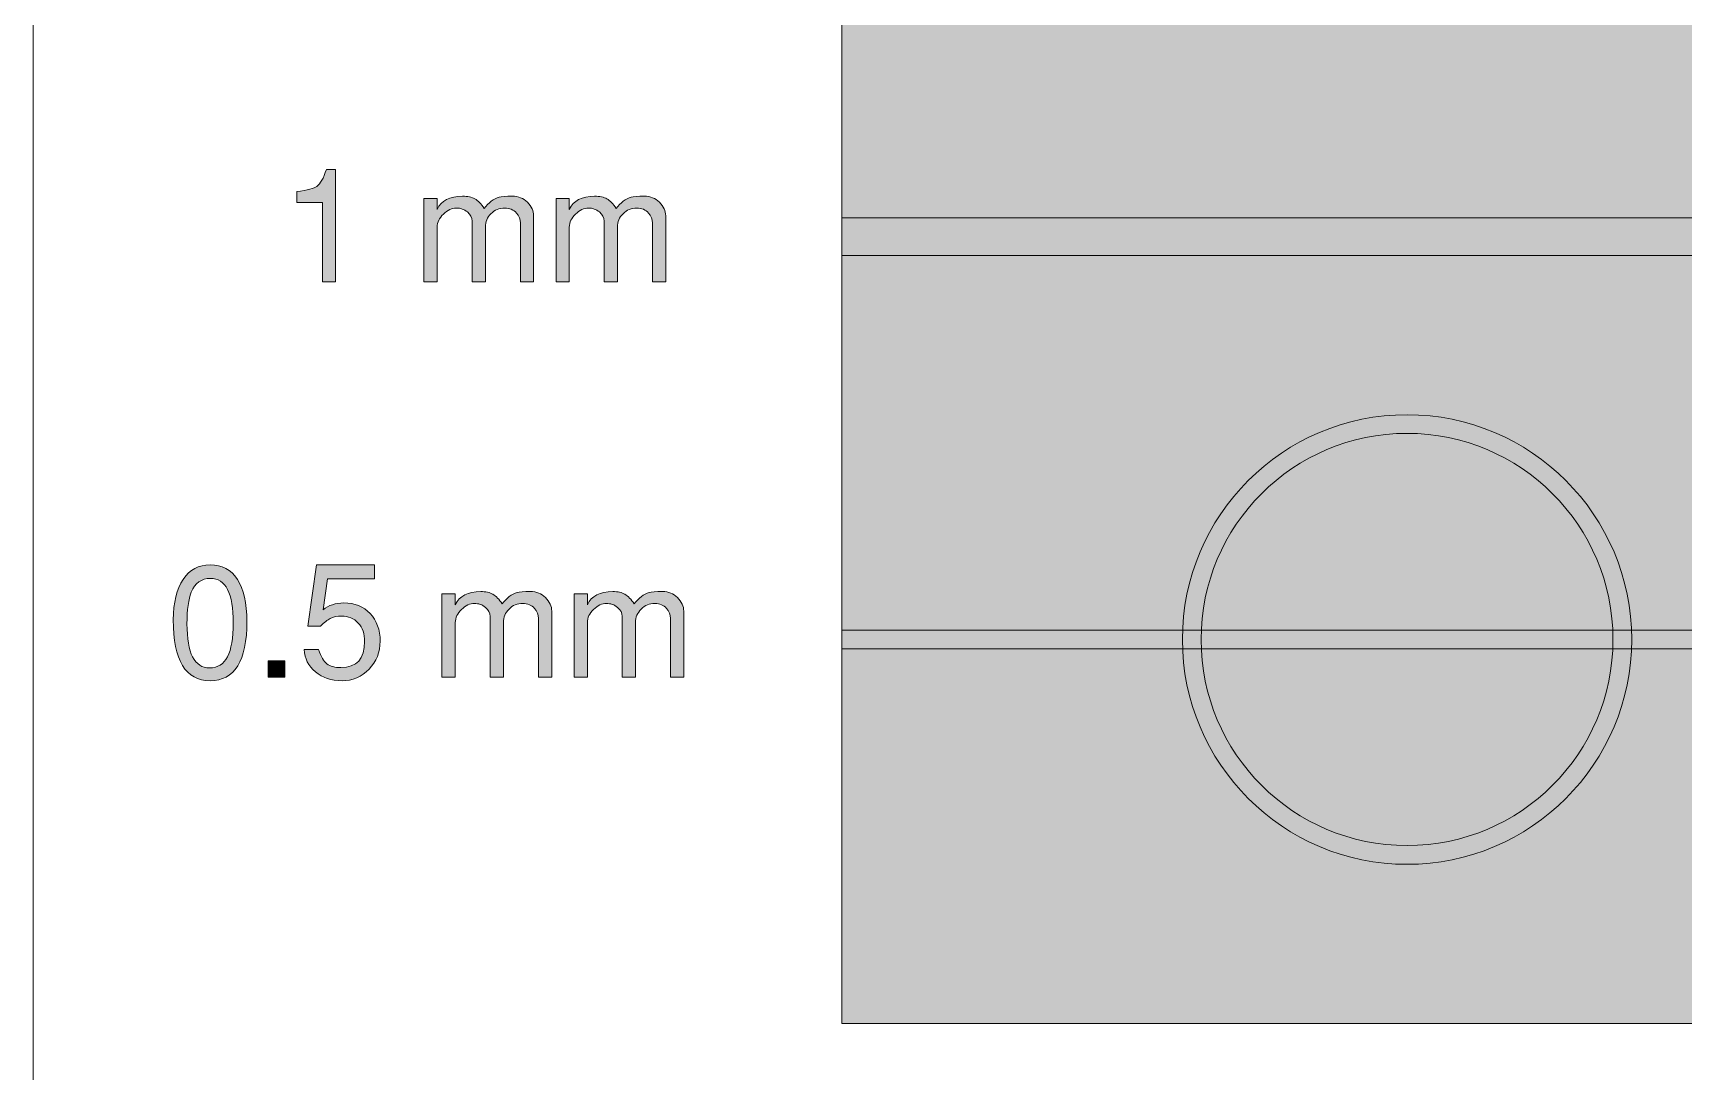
# Model space of a CAD drawing. Header units: inches. Extents: x 0.74 to 7.95, y -5.44 to -0.45.
# Drawn here: x 0.744 to 2.48, y -3.762 to -2.67 of the extents above; entities that cross this region are included whole.
import ezdxf

# ---------------------------------------------------------------- set-up
doc = ezdxf.new("R2010")
doc.units = ezdxf.units.IN
doc.header["$MEASUREMENT"] = 0
doc.layers.add('Layer 1', color=7, linetype='Continuous')

# ---------------------------------------------------------------- blocks, each defined once
blk = doc.blocks.new('block 10')
at = {"layer": 'Layer 1', "true_color": 0xed1f24}
h = blk.add_hatch(color=240, dxfattribs=at)
h.dxf.hatch_style = 2
edge = h.paths.add_edge_path()
edge.add_spline(control_points=[(1.0622, -2.9317), (1.0622, -2.9317), (1.0482, -2.9317), (1.0482, -2.9317), (1.0482, -2.9317), (1.0482, -2.8484), (1.0482, -2.8484), (1.0482, -2.8484), (1.0214, -2.8484), (1.0214, -2.8484), (1.0214, -2.8484), (1.0214, -2.8369), (1.0214, -2.8369), (1.0325, -2.8352), (1.0395, -2.8334), (1.0425, -2.8314), (1.0461, -2.8288), (1.0494, -2.8229), (1.0525, -2.8136), (1.0525, -2.8136), (1.0622, -2.8136), (1.0622, -2.8136), (1.0622, -2.8136), (1.0622, -2.9317), (1.0622, -2.9317)], knot_values=[0, 0, 0, 0, 1, 1, 1, 2, 2, 2, 3, 3, 3, 4, 4, 4, 5, 5, 5, 6, 6, 6, 7, 7, 7, 8, 8, 8, 8], degree=3, periodic=1)
h = blk.add_hatch(color=240, dxfattribs=at)
h.dxf.hatch_style = 2
edge = h.paths.add_edge_path()
edge.add_spline(control_points=[(1.2704, -2.9317), (1.2704, -2.9317), (1.2564, -2.9317), (1.2564, -2.9317), (1.2564, -2.9317), (1.2564, -2.8699), (1.2564, -2.8699), (1.2564, -2.8659), (1.255, -2.8624), (1.2524, -2.8594), (1.2492, -2.8559), (1.2451, -2.8542), (1.24, -2.8542), (1.2343, -2.8542), (1.2294, -2.8562), (1.2255, -2.8601), (1.2216, -2.8641), (1.2197, -2.8687), (1.2197, -2.8741), (1.2197, -2.8741), (1.2197, -2.9317), (1.2197, -2.9317), (1.2197, -2.9317), (1.2057, -2.9317), (1.2057, -2.9317), (1.2057, -2.9317), (1.2057, -2.8679), (1.2057, -2.8679), (1.2057, -2.8642), (1.204, -2.861), (1.2007, -2.8583), (1.1974, -2.8556), (1.1935, -2.8542), (1.189, -2.8542), (1.1844, -2.8542), (1.1799, -2.8563), (1.1755, -2.8605), (1.1712, -2.8646), (1.169, -2.8692), (1.169, -2.8743), (1.169, -2.8743), (1.169, -2.9317), (1.169, -2.9317), (1.169, -2.9317), (1.155, -2.9317), (1.155, -2.9317), (1.155, -2.9317), (1.155, -2.8442), (1.155, -2.8442), (1.155, -2.8442), (1.169, -2.8442), (1.169, -2.8442), (1.169, -2.8442), (1.169, -2.8556), (1.169, -2.8556), (1.1733, -2.8463), (1.1821, -2.8417), (1.1957, -2.8417), (1.201, -2.8417), (1.2053, -2.8427), (1.2086, -2.8446), (1.2119, -2.8464), (1.2151, -2.8498), (1.2184, -2.8547), (1.223, -2.8484), (1.2283, -2.8444), (1.234, -2.8427), (1.2364, -2.8421), (1.241, -2.8417), (1.248, -2.8417), (1.2543, -2.8417), (1.2595, -2.8439), (1.2639, -2.8481), (1.2682, -2.8524), (1.2704, -2.8571), (1.2704, -2.8622), (1.2704, -2.8622), (1.2704, -2.9317), (1.2704, -2.9317)], knot_values=[0, 0, 0, 0, 1, 1, 1, 2, 2, 2, 3, 3, 3, 4, 4, 4, 5, 5, 5, 6, 6, 6, 7, 7, 7, 8, 8, 8, 9, 9, 9, 10, 10, 10, 11, 11, 11, 12, 12, 12, 13, 13, 13, 14, 14, 14, 15, 15, 15, 16, 16, 16, 17, 17, 17, 18, 18, 18, 19, 19, 19, 20, 20, 20, 21, 21, 21, 22, 22, 22, 23, 23, 23, 24, 24, 24, 25, 25, 25, 26, 26, 26, 26], degree=3, periodic=1)
h = blk.add_hatch(color=240, dxfattribs=at)
h.dxf.hatch_style = 2
edge = h.paths.add_edge_path()
edge.add_spline(control_points=[(1.4092, -2.9317), (1.4092, -2.9317), (1.3952, -2.9317), (1.3952, -2.9317), (1.3952, -2.9317), (1.3952, -2.8699), (1.3952, -2.8699), (1.3952, -2.8659), (1.3939, -2.8624), (1.3912, -2.8594), (1.3881, -2.8559), (1.384, -2.8542), (1.3789, -2.8542), (1.3731, -2.8542), (1.3683, -2.8562), (1.3644, -2.8601), (1.3605, -2.8641), (1.3585, -2.8687), (1.3585, -2.8741), (1.3585, -2.8741), (1.3585, -2.9317), (1.3585, -2.9317), (1.3585, -2.9317), (1.3445, -2.9317), (1.3445, -2.9317), (1.3445, -2.9317), (1.3445, -2.8679), (1.3445, -2.8679), (1.3445, -2.8642), (1.3429, -2.861), (1.3395, -2.8583), (1.3362, -2.8556), (1.3323, -2.8542), (1.3279, -2.8542), (1.3232, -2.8542), (1.3187, -2.8563), (1.3144, -2.8605), (1.31, -2.8646), (1.3079, -2.8692), (1.3079, -2.8743), (1.3079, -2.8743), (1.3079, -2.9317), (1.3079, -2.9317), (1.3079, -2.9317), (1.2939, -2.9317), (1.2939, -2.9317), (1.2939, -2.9317), (1.2939, -2.8442), (1.2939, -2.8442), (1.2939, -2.8442), (1.3079, -2.8442), (1.3079, -2.8442), (1.3079, -2.8442), (1.3079, -2.8556), (1.3079, -2.8556), (1.3121, -2.8463), (1.321, -2.8417), (1.3345, -2.8417), (1.3399, -2.8417), (1.3442, -2.8427), (1.3474, -2.8446), (1.3507, -2.8464), (1.354, -2.8498), (1.3572, -2.8547), (1.3619, -2.8484), (1.3671, -2.8444), (1.3729, -2.8427), (1.3752, -2.8421), (1.3799, -2.8417), (1.3869, -2.8417), (1.3931, -2.8417), (1.3984, -2.8439), (1.4027, -2.8481), (1.407, -2.8524), (1.4092, -2.8571), (1.4092, -2.8622), (1.4092, -2.8622), (1.4092, -2.9317), (1.4092, -2.9317)], knot_values=[0, 0, 0, 0, 1, 1, 1, 2, 2, 2, 3, 3, 3, 4, 4, 4, 5, 5, 5, 6, 6, 6, 7, 7, 7, 8, 8, 8, 9, 9, 9, 10, 10, 10, 11, 11, 11, 12, 12, 12, 13, 13, 13, 14, 14, 14, 15, 15, 15, 16, 16, 16, 17, 17, 17, 18, 18, 18, 19, 19, 19, 20, 20, 20, 21, 21, 21, 22, 22, 22, 23, 23, 23, 24, 24, 24, 25, 25, 25, 26, 26, 26, 26], degree=3, periodic=1)
at = {"layer": 'Layer 1', "lineweight": 0}
for points, knots in [([(1.0622, -2.9317), (1.0622, -2.9317), (1.0482, -2.9317), (1.0482, -2.9317), (1.0482, -2.9317), (1.0482, -2.8484), (1.0482, -2.8484), (1.0482, -2.8484), (1.0214, -2.8484), (1.0214, -2.8484), (1.0214, -2.8484), (1.0214, -2.8369), (1.0214, -2.8369), (1.0325, -2.8352), (1.0395, -2.8334), (1.0425, -2.8314), (1.0461, -2.8288), (1.0494, -2.8229), (1.0525, -2.8136), (1.0525, -2.8136), (1.0622, -2.8136), (1.0622, -2.8136), (1.0622, -2.8136), (1.0622, -2.9317), (1.0622, -2.9317)], [0, 0, 0, 0, 1, 1, 1, 2, 2, 2, 3, 3, 3, 4, 4, 4, 5, 5, 5, 6, 6, 6, 7, 7, 7, 8, 8, 8, 8]), ([(1.2704, -2.9317), (1.2704, -2.9317), (1.2564, -2.9317), (1.2564, -2.9317), (1.2564, -2.9317), (1.2564, -2.8699), (1.2564, -2.8699), (1.2564, -2.8659), (1.255, -2.8624), (1.2524, -2.8594), (1.2492, -2.8559), (1.2451, -2.8542), (1.24, -2.8542), (1.2343, -2.8542), (1.2294, -2.8562), (1.2255, -2.8601), (1.2216, -2.8641), (1.2197, -2.8687), (1.2197, -2.8741), (1.2197, -2.8741), (1.2197, -2.9317), (1.2197, -2.9317), (1.2197, -2.9317), (1.2057, -2.9317), (1.2057, -2.9317), (1.2057, -2.9317), (1.2057, -2.8679), (1.2057, -2.8679), (1.2057, -2.8642), (1.204, -2.861), (1.2007, -2.8583), (1.1974, -2.8556), (1.1935, -2.8542), (1.189, -2.8542), (1.1844, -2.8542), (1.1799, -2.8563), (1.1755, -2.8605), (1.1712, -2.8646), (1.169, -2.8692), (1.169, -2.8743), (1.169, -2.8743), (1.169, -2.9317), (1.169, -2.9317), (1.169, -2.9317), (1.155, -2.9317), (1.155, -2.9317), (1.155, -2.9317), (1.155, -2.8442), (1.155, -2.8442), (1.155, -2.8442), (1.169, -2.8442), (1.169, -2.8442), (1.169, -2.8442), (1.169, -2.8556), (1.169, -2.8556), (1.1733, -2.8463), (1.1821, -2.8417), (1.1957, -2.8417), (1.201, -2.8417), (1.2053, -2.8427), (1.2086, -2.8446), (1.2119, -2.8464), (1.2151, -2.8498), (1.2184, -2.8547), (1.223, -2.8484), (1.2283, -2.8444), (1.234, -2.8427), (1.2364, -2.8421), (1.241, -2.8417), (1.248, -2.8417), (1.2543, -2.8417), (1.2595, -2.8439), (1.2639, -2.8481), (1.2682, -2.8524), (1.2704, -2.8571), (1.2704, -2.8622), (1.2704, -2.8622), (1.2704, -2.9317), (1.2704, -2.9317)], [0, 0, 0, 0, 1, 1, 1, 2, 2, 2, 3, 3, 3, 4, 4, 4, 5, 5, 5, 6, 6, 6, 7, 7, 7, 8, 8, 8, 9, 9, 9, 10, 10, 10, 11, 11, 11, 12, 12, 12, 13, 13, 13, 14, 14, 14, 15, 15, 15, 16, 16, 16, 17, 17, 17, 18, 18, 18, 19, 19, 19, 20, 20, 20, 21, 21, 21, 22, 22, 22, 23, 23, 23, 24, 24, 24, 25, 25, 25, 26, 26, 26, 26]), ([(1.4092, -2.9317), (1.4092, -2.9317), (1.3952, -2.9317), (1.3952, -2.9317), (1.3952, -2.9317), (1.3952, -2.8699), (1.3952, -2.8699), (1.3952, -2.8659), (1.3939, -2.8624), (1.3912, -2.8594), (1.3881, -2.8559), (1.384, -2.8542), (1.3789, -2.8542), (1.3731, -2.8542), (1.3683, -2.8562), (1.3644, -2.8601), (1.3605, -2.8641), (1.3585, -2.8687), (1.3585, -2.8741), (1.3585, -2.8741), (1.3585, -2.9317), (1.3585, -2.9317), (1.3585, -2.9317), (1.3445, -2.9317), (1.3445, -2.9317), (1.3445, -2.9317), (1.3445, -2.8679), (1.3445, -2.8679), (1.3445, -2.8642), (1.3429, -2.861), (1.3395, -2.8583), (1.3362, -2.8556), (1.3323, -2.8542), (1.3279, -2.8542), (1.3232, -2.8542), (1.3187, -2.8563), (1.3144, -2.8605), (1.31, -2.8646), (1.3079, -2.8692), (1.3079, -2.8743), (1.3079, -2.8743), (1.3079, -2.9317), (1.3079, -2.9317), (1.3079, -2.9317), (1.2939, -2.9317), (1.2939, -2.9317), (1.2939, -2.9317), (1.2939, -2.8442), (1.2939, -2.8442), (1.2939, -2.8442), (1.3079, -2.8442), (1.3079, -2.8442), (1.3079, -2.8442), (1.3079, -2.8556), (1.3079, -2.8556), (1.3121, -2.8463), (1.321, -2.8417), (1.3345, -2.8417), (1.3399, -2.8417), (1.3442, -2.8427), (1.3474, -2.8446), (1.3507, -2.8464), (1.354, -2.8498), (1.3572, -2.8547), (1.3619, -2.8484), (1.3671, -2.8444), (1.3729, -2.8427), (1.3752, -2.8421), (1.3799, -2.8417), (1.3869, -2.8417), (1.3931, -2.8417), (1.3984, -2.8439), (1.4027, -2.8481), (1.407, -2.8524), (1.4092, -2.8571), (1.4092, -2.8622), (1.4092, -2.8622), (1.4092, -2.9317), (1.4092, -2.9317)], [0, 0, 0, 0, 1, 1, 1, 2, 2, 2, 3, 3, 3, 4, 4, 4, 5, 5, 5, 6, 6, 6, 7, 7, 7, 8, 8, 8, 9, 9, 9, 10, 10, 10, 11, 11, 11, 12, 12, 12, 13, 13, 13, 14, 14, 14, 15, 15, 15, 16, 16, 16, 17, 17, 17, 18, 18, 18, 19, 19, 19, 20, 20, 20, 21, 21, 21, 22, 22, 22, 23, 23, 23, 24, 24, 24, 25, 25, 25, 26, 26, 26, 26])]:
    blk.add_open_spline(points, degree=3, knots=knots, dxfattribs=at)
blk = doc.blocks.new('block 9')
at = {"layer": 'Layer 1'}
blk.add_blockref('block 10', (0, 0), dxfattribs=at)
blk = doc.blocks.new('block 12')
at = {"layer": 'Layer 1', "true_color": 0xed1f24}
h = blk.add_hatch(color=240, dxfattribs=at)
h.dxf.hatch_style = 2
edge = h.paths.add_edge_path()
edge.add_spline(control_points=[(0.9689, -3.2885), (0.9689, -3.33), (0.956, -3.3508), (0.9302, -3.3508), (0.9044, -3.3508), (0.8915, -3.3295), (0.8915, -3.2868), (0.8915, -3.2687), (0.895, -3.2545), (0.9019, -3.2443), (0.9088, -3.2341), (0.9182, -3.229), (0.9302, -3.229), (0.9426, -3.229), (0.9522, -3.2341), (0.9589, -3.2443), (0.9655, -3.2545), (0.9689, -3.2692), (0.9689, -3.2885)], knot_values=[0, 0, 0, 0, 1, 1, 1, 2, 2, 2, 3, 3, 3, 4, 4, 4, 5, 5, 5, 6, 6, 6, 6], degree=3, periodic=1)
edge = h.paths.add_edge_path()
edge.add_spline(control_points=[(0.9545, -3.29), (0.9545, -3.2589), (0.9466, -3.2433), (0.9307, -3.2433), (0.921, -3.2433), (0.9143, -3.2481), (0.9104, -3.2578), (0.9074, -3.2652), (0.9059, -3.2763), (0.9059, -3.291), (0.9059, -3.322), (0.9138, -3.3374), (0.9297, -3.3373), (0.9383, -3.3372), (0.9445, -3.3333), (0.9485, -3.3257), (0.9525, -3.3181), (0.9545, -3.3062), (0.9545, -3.29)], knot_values=[0, 0, 0, 0, 1, 1, 1, 2, 2, 2, 3, 3, 3, 4, 4, 4, 5, 5, 5, 6, 6, 6, 6], degree=3, periodic=1)
h = blk.add_hatch(color=240, dxfattribs=at)
h.dxf.hatch_style = 2
edge = h.paths.add_edge_path()
edge.add_spline(control_points=[(1.109, -3.3093), (1.109, -3.3208), (1.1051, -3.3307), (1.0973, -3.3387), (1.0895, -3.3468), (1.08, -3.3508), (1.0689, -3.3508), (1.0576, -3.3508), (1.0483, -3.3477), (1.0409, -3.3415), (1.0334, -3.3352), (1.0295, -3.3275), (1.0292, -3.3181), (1.0292, -3.3181), (1.0442, -3.3181), (1.0442, -3.3181), (1.0468, -3.3255), (1.0497, -3.3304), (1.0531, -3.333), (1.0565, -3.3357), (1.0614, -3.337), (1.0677, -3.337), (1.0844, -3.337), (1.0927, -3.3279), (1.0927, -3.3096), (1.0927, -3.3016), (1.0904, -3.2952), (1.0859, -3.2902), (1.0813, -3.2853), (1.0755, -3.2828), (1.0685, -3.2828), (1.0638, -3.2828), (1.0597, -3.2837), (1.0564, -3.2855), (1.0537, -3.2868), (1.0503, -3.2895), (1.0462, -3.2935), (1.0462, -3.2935), (1.0329, -3.2935), (1.0329, -3.2935), (1.0329, -3.2935), (1.0419, -3.229), (1.0419, -3.229), (1.0419, -3.229), (1.103, -3.229), (1.103, -3.229), (1.103, -3.229), (1.103, -3.2436), (1.103, -3.2436), (1.103, -3.2436), (1.0538, -3.2436), (1.0538, -3.2436), (1.0538, -3.2436), (1.0491, -3.2763), (1.0491, -3.2763), (1.0548, -3.2715), (1.0621, -3.2691), (1.0709, -3.2691), (1.0823, -3.2691), (1.0915, -3.2728), (1.0985, -3.2802), (1.1055, -3.2876), (1.109, -3.2973), (1.109, -3.3093)], knot_values=[0, 0, 0, 0, 1, 1, 1, 2, 2, 2, 3, 3, 3, 4, 4, 4, 5, 5, 5, 6, 6, 6, 7, 7, 7, 8, 8, 8, 9, 9, 9, 10, 10, 10, 11, 11, 11, 12, 12, 12, 13, 13, 13, 14, 14, 14, 15, 15, 15, 16, 16, 16, 17, 17, 17, 18, 18, 18, 19, 19, 19, 20, 20, 20, 21, 21, 21, 21], degree=3, periodic=1)
h = blk.add_hatch(color=240, dxfattribs=at)
h.dxf.hatch_style = 2
edge = h.paths.add_edge_path()
edge.add_spline(control_points=[(1.2894, -3.3471), (1.2894, -3.3471), (1.2754, -3.3471), (1.2754, -3.3471), (1.2754, -3.3471), (1.2754, -3.2853), (1.2754, -3.2853), (1.2754, -3.2813), (1.274, -3.2778), (1.2714, -3.2748), (1.2683, -3.2713), (1.2641, -3.2696), (1.259, -3.2696), (1.2533, -3.2696), (1.2484, -3.2716), (1.2445, -3.2755), (1.2406, -3.2795), (1.2387, -3.2841), (1.2387, -3.2895), (1.2387, -3.2895), (1.2387, -3.3471), (1.2387, -3.3471), (1.2387, -3.3471), (1.2247, -3.3471), (1.2247, -3.3471), (1.2247, -3.3471), (1.2247, -3.2833), (1.2247, -3.2833), (1.2247, -3.2796), (1.223, -3.2764), (1.2197, -3.2737), (1.2164, -3.271), (1.2125, -3.2696), (1.208, -3.2696), (1.2034, -3.2696), (1.1989, -3.2717), (1.1945, -3.2759), (1.1902, -3.28), (1.188, -3.2846), (1.188, -3.2897), (1.188, -3.2897), (1.188, -3.3471), (1.188, -3.3471), (1.188, -3.3471), (1.174, -3.3471), (1.174, -3.3471), (1.174, -3.3471), (1.174, -3.2596), (1.174, -3.2596), (1.174, -3.2596), (1.188, -3.2596), (1.188, -3.2596), (1.188, -3.2596), (1.188, -3.271), (1.188, -3.271), (1.1923, -3.2617), (1.2011, -3.2571), (1.2147, -3.2571), (1.22, -3.2571), (1.2243, -3.2581), (1.2276, -3.26), (1.2309, -3.2619), (1.2341, -3.2652), (1.2374, -3.2701), (1.242, -3.2638), (1.2473, -3.2598), (1.253, -3.2581), (1.2554, -3.2575), (1.26, -3.2571), (1.267, -3.2571), (1.2733, -3.2571), (1.2785, -3.2593), (1.2829, -3.2635), (1.2872, -3.2678), (1.2894, -3.2725), (1.2894, -3.2776), (1.2894, -3.2776), (1.2894, -3.3471), (1.2894, -3.3471)], knot_values=[0, 0, 0, 0, 1, 1, 1, 2, 2, 2, 3, 3, 3, 4, 4, 4, 5, 5, 5, 6, 6, 6, 7, 7, 7, 8, 8, 8, 9, 9, 9, 10, 10, 10, 11, 11, 11, 12, 12, 12, 13, 13, 13, 14, 14, 14, 15, 15, 15, 16, 16, 16, 17, 17, 17, 18, 18, 18, 19, 19, 19, 20, 20, 20, 21, 21, 21, 22, 22, 22, 23, 23, 23, 24, 24, 24, 25, 25, 25, 26, 26, 26, 26], degree=3, periodic=1)
h = blk.add_hatch(color=240, dxfattribs=at)
h.dxf.hatch_style = 2
edge = h.paths.add_edge_path()
edge.add_spline(control_points=[(1.4282, -3.3471), (1.4282, -3.3471), (1.4142, -3.3471), (1.4142, -3.3471), (1.4142, -3.3471), (1.4142, -3.2853), (1.4142, -3.2853), (1.4142, -3.2813), (1.4129, -3.2778), (1.4102, -3.2748), (1.4071, -3.2713), (1.403, -3.2696), (1.3979, -3.2696), (1.3921, -3.2696), (1.3873, -3.2716), (1.3834, -3.2755), (1.3795, -3.2795), (1.3775, -3.2841), (1.3775, -3.2895), (1.3775, -3.2895), (1.3775, -3.3471), (1.3775, -3.3471), (1.3775, -3.3471), (1.3635, -3.3471), (1.3635, -3.3471), (1.3635, -3.3471), (1.3635, -3.2833), (1.3635, -3.2833), (1.3635, -3.2796), (1.3619, -3.2764), (1.3585, -3.2737), (1.3552, -3.271), (1.3513, -3.2696), (1.3469, -3.2696), (1.3422, -3.2696), (1.3377, -3.2717), (1.3334, -3.2759), (1.329, -3.28), (1.3269, -3.2846), (1.3269, -3.2897), (1.3269, -3.2897), (1.3269, -3.3471), (1.3269, -3.3471), (1.3269, -3.3471), (1.3129, -3.3471), (1.3129, -3.3471), (1.3129, -3.3471), (1.3129, -3.2596), (1.3129, -3.2596), (1.3129, -3.2596), (1.3269, -3.2596), (1.3269, -3.2596), (1.3269, -3.2596), (1.3269, -3.271), (1.3269, -3.271), (1.3311, -3.2617), (1.34, -3.2571), (1.3535, -3.2571), (1.3589, -3.2571), (1.3632, -3.2581), (1.3664, -3.26), (1.3697, -3.2619), (1.373, -3.2652), (1.3762, -3.2701), (1.3809, -3.2638), (1.3861, -3.2598), (1.3919, -3.2581), (1.3942, -3.2575), (1.3989, -3.2571), (1.4059, -3.2571), (1.4121, -3.2571), (1.4174, -3.2593), (1.4217, -3.2635), (1.426, -3.2678), (1.4282, -3.2725), (1.4282, -3.2776), (1.4282, -3.2776), (1.4282, -3.3471), (1.4282, -3.3471)], knot_values=[0, 0, 0, 0, 1, 1, 1, 2, 2, 2, 3, 3, 3, 4, 4, 4, 5, 5, 5, 6, 6, 6, 7, 7, 7, 8, 8, 8, 9, 9, 9, 10, 10, 10, 11, 11, 11, 12, 12, 12, 13, 13, 13, 14, 14, 14, 15, 15, 15, 16, 16, 16, 17, 17, 17, 18, 18, 18, 19, 19, 19, 20, 20, 20, 21, 21, 21, 22, 22, 22, 23, 23, 23, 24, 24, 24, 25, 25, 25, 26, 26, 26, 26], degree=3, periodic=1)
h = blk.add_hatch(color=240, dxfattribs=at)
h.dxf.hatch_style = 2
h.paths.add_polyline_path([(1.0087, -3.3471), (0.9914, -3.3471), (0.9914, -3.33), (1.0087, -3.33)])
at = {"layer": 'Layer 1', "lineweight": 0}
blk.add_lwpolyline([(1.0087, -3.3471), (0.9914, -3.3471), (0.9914, -3.33), (1.0087, -3.33), (1.0087, -3.3471)], dxfattribs=at)
for points, knots in [([(0.9689, -3.2885), (0.9689, -3.33), (0.956, -3.3508), (0.9302, -3.3508), (0.9044, -3.3508), (0.8915, -3.3295), (0.8915, -3.2868), (0.8915, -3.2687), (0.895, -3.2545), (0.9019, -3.2443), (0.9088, -3.2341), (0.9182, -3.229), (0.9302, -3.229), (0.9426, -3.229), (0.9522, -3.2341), (0.9589, -3.2443), (0.9655, -3.2545), (0.9689, -3.2692), (0.9689, -3.2885)], [0, 0, 0, 0, 1, 1, 1, 2, 2, 2, 3, 3, 3, 4, 4, 4, 5, 5, 5, 6, 6, 6, 6]), ([(0.9545, -3.29), (0.9545, -3.2589), (0.9466, -3.2433), (0.9307, -3.2433), (0.921, -3.2433), (0.9143, -3.2481), (0.9104, -3.2578), (0.9074, -3.2652), (0.9059, -3.2763), (0.9059, -3.291), (0.9059, -3.322), (0.9138, -3.3374), (0.9297, -3.3373), (0.9383, -3.3372), (0.9445, -3.3333), (0.9485, -3.3257), (0.9525, -3.3181), (0.9545, -3.3062), (0.9545, -3.29)], [0, 0, 0, 0, 1, 1, 1, 2, 2, 2, 3, 3, 3, 4, 4, 4, 5, 5, 5, 6, 6, 6, 6]), ([(1.109, -3.3093), (1.109, -3.3208), (1.1051, -3.3307), (1.0973, -3.3387), (1.0895, -3.3468), (1.08, -3.3508), (1.0689, -3.3508), (1.0576, -3.3508), (1.0483, -3.3477), (1.0409, -3.3415), (1.0334, -3.3352), (1.0295, -3.3275), (1.0292, -3.3181), (1.0292, -3.3181), (1.0442, -3.3181), (1.0442, -3.3181), (1.0468, -3.3255), (1.0497, -3.3304), (1.0531, -3.333), (1.0565, -3.3357), (1.0614, -3.337), (1.0677, -3.337), (1.0844, -3.337), (1.0927, -3.3279), (1.0927, -3.3096), (1.0927, -3.3016), (1.0904, -3.2952), (1.0859, -3.2902), (1.0813, -3.2853), (1.0755, -3.2828), (1.0685, -3.2828), (1.0638, -3.2828), (1.0597, -3.2837), (1.0564, -3.2855), (1.0537, -3.2868), (1.0503, -3.2895), (1.0462, -3.2935), (1.0462, -3.2935), (1.0329, -3.2935), (1.0329, -3.2935), (1.0329, -3.2935), (1.0419, -3.229), (1.0419, -3.229), (1.0419, -3.229), (1.103, -3.229), (1.103, -3.229), (1.103, -3.229), (1.103, -3.2436), (1.103, -3.2436), (1.103, -3.2436), (1.0538, -3.2436), (1.0538, -3.2436), (1.0538, -3.2436), (1.0491, -3.2763), (1.0491, -3.2763), (1.0548, -3.2715), (1.0621, -3.2691), (1.0709, -3.2691), (1.0823, -3.2691), (1.0915, -3.2728), (1.0985, -3.2802), (1.1055, -3.2876), (1.109, -3.2973), (1.109, -3.3093)], [0, 0, 0, 0, 1, 1, 1, 2, 2, 2, 3, 3, 3, 4, 4, 4, 5, 5, 5, 6, 6, 6, 7, 7, 7, 8, 8, 8, 9, 9, 9, 10, 10, 10, 11, 11, 11, 12, 12, 12, 13, 13, 13, 14, 14, 14, 15, 15, 15, 16, 16, 16, 17, 17, 17, 18, 18, 18, 19, 19, 19, 20, 20, 20, 21, 21, 21, 21]), ([(1.2894, -3.3471), (1.2894, -3.3471), (1.2754, -3.3471), (1.2754, -3.3471), (1.2754, -3.3471), (1.2754, -3.2853), (1.2754, -3.2853), (1.2754, -3.2813), (1.274, -3.2778), (1.2714, -3.2748), (1.2683, -3.2713), (1.2641, -3.2696), (1.259, -3.2696), (1.2533, -3.2696), (1.2484, -3.2716), (1.2445, -3.2755), (1.2406, -3.2795), (1.2387, -3.2841), (1.2387, -3.2895), (1.2387, -3.2895), (1.2387, -3.3471), (1.2387, -3.3471), (1.2387, -3.3471), (1.2247, -3.3471), (1.2247, -3.3471), (1.2247, -3.3471), (1.2247, -3.2833), (1.2247, -3.2833), (1.2247, -3.2796), (1.223, -3.2764), (1.2197, -3.2737), (1.2164, -3.271), (1.2125, -3.2696), (1.208, -3.2696), (1.2034, -3.2696), (1.1989, -3.2717), (1.1945, -3.2759), (1.1902, -3.28), (1.188, -3.2846), (1.188, -3.2897), (1.188, -3.2897), (1.188, -3.3471), (1.188, -3.3471), (1.188, -3.3471), (1.174, -3.3471), (1.174, -3.3471), (1.174, -3.3471), (1.174, -3.2596), (1.174, -3.2596), (1.174, -3.2596), (1.188, -3.2596), (1.188, -3.2596), (1.188, -3.2596), (1.188, -3.271), (1.188, -3.271), (1.1923, -3.2617), (1.2011, -3.2571), (1.2147, -3.2571), (1.22, -3.2571), (1.2243, -3.2581), (1.2276, -3.26), (1.2309, -3.2619), (1.2341, -3.2652), (1.2374, -3.2701), (1.242, -3.2638), (1.2473, -3.2598), (1.253, -3.2581), (1.2554, -3.2575), (1.26, -3.2571), (1.267, -3.2571), (1.2733, -3.2571), (1.2785, -3.2593), (1.2829, -3.2635), (1.2872, -3.2678), (1.2894, -3.2725), (1.2894, -3.2776), (1.2894, -3.2776), (1.2894, -3.3471), (1.2894, -3.3471)], [0, 0, 0, 0, 1, 1, 1, 2, 2, 2, 3, 3, 3, 4, 4, 4, 5, 5, 5, 6, 6, 6, 7, 7, 7, 8, 8, 8, 9, 9, 9, 10, 10, 10, 11, 11, 11, 12, 12, 12, 13, 13, 13, 14, 14, 14, 15, 15, 15, 16, 16, 16, 17, 17, 17, 18, 18, 18, 19, 19, 19, 20, 20, 20, 21, 21, 21, 22, 22, 22, 23, 23, 23, 24, 24, 24, 25, 25, 25, 26, 26, 26, 26]), ([(1.4282, -3.3471), (1.4282, -3.3471), (1.4142, -3.3471), (1.4142, -3.3471), (1.4142, -3.3471), (1.4142, -3.2853), (1.4142, -3.2853), (1.4142, -3.2813), (1.4129, -3.2778), (1.4102, -3.2748), (1.4071, -3.2713), (1.403, -3.2696), (1.3979, -3.2696), (1.3921, -3.2696), (1.3873, -3.2716), (1.3834, -3.2755), (1.3795, -3.2795), (1.3775, -3.2841), (1.3775, -3.2895), (1.3775, -3.2895), (1.3775, -3.3471), (1.3775, -3.3471), (1.3775, -3.3471), (1.3635, -3.3471), (1.3635, -3.3471), (1.3635, -3.3471), (1.3635, -3.2833), (1.3635, -3.2833), (1.3635, -3.2796), (1.3619, -3.2764), (1.3585, -3.2737), (1.3552, -3.271), (1.3513, -3.2696), (1.3469, -3.2696), (1.3422, -3.2696), (1.3377, -3.2717), (1.3334, -3.2759), (1.329, -3.28), (1.3269, -3.2846), (1.3269, -3.2897), (1.3269, -3.2897), (1.3269, -3.3471), (1.3269, -3.3471), (1.3269, -3.3471), (1.3129, -3.3471), (1.3129, -3.3471), (1.3129, -3.3471), (1.3129, -3.2596), (1.3129, -3.2596), (1.3129, -3.2596), (1.3269, -3.2596), (1.3269, -3.2596), (1.3269, -3.2596), (1.3269, -3.271), (1.3269, -3.271), (1.3311, -3.2617), (1.34, -3.2571), (1.3535, -3.2571), (1.3589, -3.2571), (1.3632, -3.2581), (1.3664, -3.26), (1.3697, -3.2619), (1.373, -3.2652), (1.3762, -3.2701), (1.3809, -3.2638), (1.3861, -3.2598), (1.3919, -3.2581), (1.3942, -3.2575), (1.3989, -3.2571), (1.4059, -3.2571), (1.4121, -3.2571), (1.4174, -3.2593), (1.4217, -3.2635), (1.426, -3.2678), (1.4282, -3.2725), (1.4282, -3.2776), (1.4282, -3.2776), (1.4282, -3.3471), (1.4282, -3.3471)], [0, 0, 0, 0, 1, 1, 1, 2, 2, 2, 3, 3, 3, 4, 4, 4, 5, 5, 5, 6, 6, 6, 7, 7, 7, 8, 8, 8, 9, 9, 9, 10, 10, 10, 11, 11, 11, 12, 12, 12, 13, 13, 13, 14, 14, 14, 15, 15, 15, 16, 16, 16, 17, 17, 17, 18, 18, 18, 19, 19, 19, 20, 20, 20, 21, 21, 21, 22, 22, 22, 23, 23, 23, 24, 24, 24, 25, 25, 25, 26, 26, 26, 26])]:
    blk.add_open_spline(points, degree=3, knots=knots, dxfattribs=at)
blk = doc.blocks.new('block 11')
at = {"layer": 'Layer 1'}
blk.add_blockref('block 12', (0, 0), dxfattribs=at)
blk = doc.blocks.new('block 44')
at = {"layer": 'Layer 1', "true_color": 0x010101}
h = blk.add_hatch(color=18, dxfattribs=at)
h.dxf.hatch_style = 2
edge = h.paths.add_edge_path()
edge.add_spline(control_points=[(2.4249, -3.3075), (2.4249, -3.4379), (2.3192, -3.5437), (2.1887, -3.5437), (2.0583, -3.5437), (1.9525, -3.4379), (1.9525, -3.3075), (1.9525, -3.177), (2.0583, -3.0713), (2.1887, -3.0713), (2.3192, -3.0713), (2.4249, -3.177), (2.4249, -3.3075)], knot_values=[0, 0, 0, 0, 1, 1, 1, 2, 2, 2, 3, 3, 3, 4, 4, 4, 4], degree=3, periodic=1)
at = {"layer": 'Layer 1', "true_color": 0x000000}
h = blk.add_hatch(color=18, dxfattribs=at)
h.dxf.hatch_style = 2
edge = h.paths.add_edge_path()
edge.add_spline(control_points=[(2.4052, -3.3075), (2.4052, -3.4271), (2.3083, -3.524), (2.1887, -3.524), (2.0691, -3.524), (1.9722, -3.4271), (1.9722, -3.3075), (1.9722, -3.1879), (2.0691, -3.0909), (2.1887, -3.0909), (2.3083, -3.0909), (2.4052, -3.1879), (2.4052, -3.3075)], knot_values=[0, 0, 0, 0, 1, 1, 1, 2, 2, 2, 3, 3, 3, 4, 4, 4, 4], degree=3, periodic=1)
at = {"layer": 'Layer 1', "lineweight": 0}
for points in [[(2.4249, -3.3075), (2.4249, -3.4379), (2.3192, -3.5437), (2.1887, -3.5437), (2.0583, -3.5437), (1.9525, -3.4379), (1.9525, -3.3075), (1.9525, -3.177), (2.0583, -3.0713), (2.1887, -3.0713), (2.3192, -3.0713), (2.4249, -3.177), (2.4249, -3.3075)], [(2.4052, -3.3075), (2.4052, -3.4271), (2.3083, -3.524), (2.1887, -3.524), (2.0691, -3.524), (1.9722, -3.4271), (1.9722, -3.3075), (1.9722, -3.1879), (2.0691, -3.0909), (2.1887, -3.0909), (2.3083, -3.0909), (2.4052, -3.1879), (2.4052, -3.3075)]]:
    blk.add_open_spline(points, degree=3, knots=[0, 0, 0, 0, 1, 1, 1, 2, 2, 2, 3, 3, 3, 4, 4, 4, 4], dxfattribs=at)
blk = doc.blocks.new('block 39')
at = {"layer": 'Layer 1', "true_color": 0xed2224}
h = blk.add_hatch(color=240, dxfattribs=at)
h.dxf.hatch_style = 2
h.paths.add_polyline_path([(3.5629, -2.8646), (1.5944, -2.8646), (1.5944, -2.4709), (3.5629, -2.4709)])
at = {"layer": 'Layer 1', "true_color": 0x010101}
h = blk.add_hatch(color=18, dxfattribs=at)
h.dxf.hatch_style = 2
h.paths.add_polyline_path([(3.5629, -2.9039), (1.5944, -2.9039), (1.5944, -2.8646), (3.5629, -2.8646)])
at = {"layer": 'Layer 1', "true_color": 0xed2224}
h = blk.add_hatch(color=240, dxfattribs=at)
h.dxf.hatch_style = 2
h.paths.add_polyline_path([(3.5629, -3.2976), (1.5944, -3.2976), (1.5944, -2.9039), (3.5629, -2.9039)])
at = {"layer": 'Layer 1', "true_color": 0x010101}
h = blk.add_hatch(color=18, dxfattribs=at)
h.dxf.hatch_style = 2
h.paths.add_polyline_path([(3.5629, -3.3173), (1.5944, -3.3173), (1.5944, -3.2976), (3.5629, -3.2976)])
at = {"layer": 'Layer 1', "true_color": 0xed2224}
h = blk.add_hatch(color=240, dxfattribs=at)
h.dxf.hatch_style = 2
h.paths.add_polyline_path([(3.5629, -3.711), (1.5944, -3.711), (1.5944, -3.3173), (3.5629, -3.3173)])
at = {"layer": 'Layer 1', "lineweight": 0}
for points in [[(3.5629, -2.8646), (1.5944, -2.8646), (1.5944, -2.4709), (3.5629, -2.4709), (3.5629, -2.8646)], [(3.5629, -2.9039), (1.5944, -2.9039), (1.5944, -2.8646), (3.5629, -2.8646), (3.5629, -2.9039)], [(3.5629, -3.2976), (1.5944, -3.2976), (1.5944, -2.9039), (3.5629, -2.9039), (3.5629, -3.2976)], [(3.5629, -3.3173), (1.5944, -3.3173), (1.5944, -3.2976), (3.5629, -3.2976), (3.5629, -3.3173)], [(3.5629, -3.711), (1.5944, -3.711), (1.5944, -3.3173), (3.5629, -3.3173), (3.5629, -3.711)]]:
    blk.add_lwpolyline(points, dxfattribs=at)
at = {"layer": 'Layer 1'}
blk.add_blockref('block 44', (0, 0), dxfattribs=at)
blk = doc.blocks.new('block 2')
at = {"layer": 'Layer 1', "color": 250, "lineweight": 5, "true_color": 0x221f1f}
blk.add_lwpolyline([(4.0881, -4.889), (0.744, -4.889), (0.744, -0.4515), (4.0881, -0.4515), (4.0881, -4.889)], dxfattribs=at)
at = {"layer": 'Layer 1'}
for name in ['block 39', 'block 9', 'block 11']:
    blk.add_blockref(name, (0, 0), dxfattribs=at)

msp = doc.modelspace()

# ---------------------------------------------------------------- block references
at = {"layer": 'Layer 1'}
msp.add_blockref('block 2', (0, 0), dxfattribs=at)

doc.saveas('drawing.dxf')
